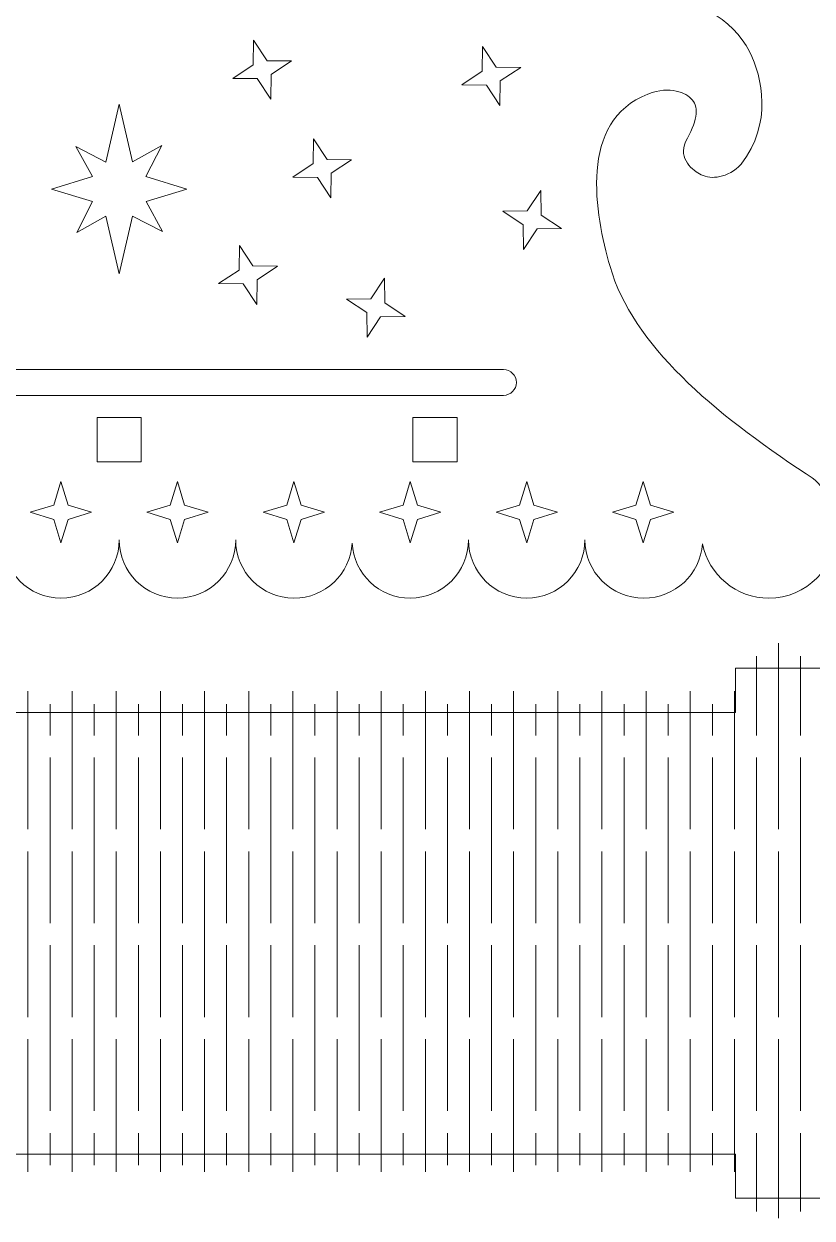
# Model space of a CAD drawing. Header units: centimetres. Extents: x -21 to 17.8, y -9.4 to 14.5.
# Drawn here: x 0.39 to 7.53, y -9.36 to 1.45 of the extents above; entities that cross this region are included whole.
import ezdxf

# ---------------------------------------------------------------- set-up
doc = ezdxf.new("R2010")
doc.units = ezdxf.units.CM
doc.header["$MEASUREMENT"] = 0
doc.layers.add('layer 1', color=7, linetype='Continuous')

msp = doc.modelspace()

# ---------------------------------------------------------------- linework, layer by layer
at = {"layer": 'layer 1', "color": 250, "lineweight": 9}
for points, knots in [([(6.42796, 2.70419), (6.42796, 2.70419), (6.72873, 2.4405), (6.72873, 2.4405), (6.72873, 2.4405), (7.74339, 3.59784), (8.39711, 5.07958), (8.51407, 6.70987), (8.51407, 6.70987), (8.51407, 6.70987), (8.11509, 6.7385), (8.11509, 6.7385), (8.11509, 6.7385), (8.12694, 6.90362), (8.13298, 7.07036), (8.13298, 7.2385), (8.13298, 7.2385), (8.13298, 7.40664), (8.12694, 7.57338), (8.11509, 7.7385), (8.11509, 7.7385), (8.11509, 7.7385), (8.51407, 7.76712), (8.51407, 7.76712), (8.51407, 7.76712), (8.25579, 11.36714), (5.38028, 14.24265), (1.78026, 14.50094), (1.78026, 14.50094), (1.78026, 14.50094), (1.75163, 14.10196), (1.75163, 14.10196), (1.75163, 14.10196), (1.58651, 14.11381), (1.41977, 14.11985), (1.25163, 14.11985), (1.25163, 14.11985), (1.08349, 14.11985), (0.91675, 14.11381), (0.75163, 14.10196), (0.75163, 14.10196), (0.75163, 14.10196), (0.723, 14.50094), (0.723, 14.50094), (0.723, 14.50094), (-2.87701, 14.24266), (-5.75253, 11.36714), (-6.01081, 7.76712), (-6.01081, 7.76712), (-6.01081, 7.76712), (-5.61184, 7.7385), (-5.61184, 7.7385), (-5.61184, 7.7385), (-5.62368, 7.57338), (-5.62972, 7.40664), (-5.62972, 7.2385), (-5.62972, 7.2385), (-5.62972, 7.07036), (-5.62368, 6.90362), (-5.61184, 6.7385), (-5.61184, 6.7385), (-5.61184, 6.7385), (-6.01081, 6.70987), (-6.01081, 6.70987), (-6.01081, 6.70987), (-5.89384, 5.07958), (-5.24013, 3.59785), (-4.22547, 2.4405), (-4.22547, 2.4405), (-4.22547, 2.4405), (-3.9247, 2.7042), (-3.9247, 2.7042), (-3.9247, 2.7042), (-3.70467, 2.45323), (-3.46669, 2.21839), (-3.21275, 2.0017), (-3.21275, 2.0017), (-3.21275, 2.0017), (-3.4724, 1.69742), (-3.4724, 1.69742), (-3.4724, 1.69742), (-3.97118, 1.70855), (-4.30893, 1.49655), (-4.45704, 1.20314), (-4.45704, 1.20314), (-4.57679, 0.96593), (-4.66712, 0.55458), (-4.38236, 0.1815), (-4.38236, 0.1815), (-4.26247, 0.05302), (-4.10956, 0.04229), (-4.02115, 0.08612), (-4.02115, 0.08612), (-3.94731, 0.12273), (-3.8082, 0.23098), (-3.87968, 0.38524), (-3.87968, 0.38524), (-3.9779, 0.56103), (-4.00447, 0.69196), (-3.93918, 0.76532), (-3.93918, 0.76532), (-3.88162, 0.83001), (-3.74204, 0.89494), (-3.53837, 0.81651), (-3.53837, 0.81651), (-2.9066, 0.57594), (-3.05665, -0.27176), (-3.19469, -0.74442), (-3.19469, -0.74442), (-3.40285, -1.45712), (-4.12532, -2.06401), (-4.97222, -2.62312), (-4.97222, -2.62312), (-5.12087, -2.70235), (-5.24759, -2.90297), (-5.24759, -3.13317), (-5.24759, -3.13317), (-5.24759, -3.47218), (-4.97277, -3.747), (-4.63376, -3.747), (-4.63376, -3.747), (-4.33685, -3.747), (-4.08917, -3.5362), (-4.03224, -3.2561), (-4.03224, -3.2561), (-4.01322, -3.53036), (-3.78239, -3.747), (-3.50045, -3.747), (-3.50045, -3.747), (-3.20606, -3.747), (-2.9674, -3.51079), (-2.9674, -3.21941), (-2.9674, -3.21941), (-2.9674, -3.51079), (-2.73119, -3.747), (-2.43981, -3.747), (-2.43981, -3.747), (-2.14843, -3.747), (-1.91222, -3.51079), (-1.91222, -3.21941), (-1.91222, -3.21941), (-1.91222, -3.51079), (-1.67602, -3.747), (-1.38464, -3.747), (-1.38464, -3.747), (-1.10331, -3.747), (-0.87339, -3.5268), (-0.85788, -3.24935), (-0.85788, -3.24935), (-0.84237, -3.52679), (-0.61246, -3.747), (-0.33113, -3.747), (-0.33113, -3.747), (-0.03975, -3.747), (0.19646, -3.51079), (0.19646, -3.21941), (0.19646, -3.21941), (0.19646, -3.51079), (0.43267, -3.747), (0.72404, -3.747), (0.72404, -3.747), (1.01542, -3.747), (1.25163, -3.51079), (1.25163, -3.21941), (1.25163, -3.21941), (1.25163, -3.51079), (1.48784, -3.747), (1.77922, -3.747), (1.77922, -3.747), (2.07059, -3.747), (2.3068, -3.51079), (2.3068, -3.21941), (2.3068, -3.21941), (2.3068, -3.51079), (2.54301, -3.747), (2.83439, -3.747), (2.83439, -3.747), (3.11572, -3.747), (3.34563, -3.52679), (3.36114, -3.24935), (3.36114, -3.24935), (3.37665, -3.5268), (3.60657, -3.747), (3.8879, -3.747), (3.8879, -3.747), (4.17928, -3.747), (4.41548, -3.51079), (4.41548, -3.21941), (4.41548, -3.21941), (4.41548, -3.51079), (4.65169, -3.747), (4.94307, -3.747), (4.94307, -3.747), (5.23445, -3.747), (5.47066, -3.51079), (5.47066, -3.21941), (5.47066, -3.21941), (5.47066, -3.51079), (5.70932, -3.747), (6.00371, -3.747), (6.00371, -3.747), (6.28565, -3.747), (6.51648, -3.53036), (6.5355, -3.2561), (6.5355, -3.2561), (6.59243, -3.5362), (6.84011, -3.747), (7.13702, -3.747), (7.13702, -3.747), (7.47603, -3.747), (7.75085, -3.47218), (7.75085, -3.13317), (7.75085, -3.13317), (7.75085, -2.90297), (7.62413, -2.70235), (7.47548, -2.62312), (7.47548, -2.62312), (6.62858, -2.06401), (5.90611, -1.45712), (5.69795, -0.74442), (5.69795, -0.74442), (5.55991, -0.27176), (5.40986, 0.57594), (6.04163, 0.81651), (6.04163, 0.81651), (6.2453, 0.89494), (6.38488, 0.83001), (6.44244, 0.76532), (6.44244, 0.76532), (6.50773, 0.69196), (6.48116, 0.56103), (6.38294, 0.38524), (6.38294, 0.38524), (6.31146, 0.23098), (6.45057, 0.12273), (6.52441, 0.08612), (6.52441, 0.08612), (6.61282, 0.04229), (6.76573, 0.05302), (6.88562, 0.1815), (6.88562, 0.1815), (7.17038, 0.55458), (7.08005, 0.96593), (6.9603, 1.20314), (6.9603, 1.20314), (6.81219, 1.49655), (6.47444, 1.70855), (5.97566, 1.69742), (5.97566, 1.69742), (5.97566, 1.69742), (5.71601, 2.0017), (5.71601, 2.0017), (5.71601, 2.0017), (5.96994, 2.21838), (6.20793, 2.45323), (6.42796, 2.70419)], [0, 0, 0, 0, 0.01538462, 0.01538462, 0.01538462, 0.01538462, 0.03076923, 0.03076923, 0.03076923, 0.03076923, 0.04615385, 0.04615385, 0.04615385, 0.04615385, 0.06153846, 0.06153846, 0.06153846, 0.06153846, 0.07692308, 0.07692308, 0.07692308, 0.07692308, 0.09230769, 0.09230769, 0.09230769, 0.09230769, 0.10769231, 0.10769231, 0.10769231, 0.10769231, 0.12307692, 0.12307692, 0.12307692, 0.12307692, 0.13846154, 0.13846154, 0.13846154, 0.13846154, 0.15384615, 0.15384615, 0.15384615, 0.15384615, 0.16923077, 0.16923077, 0.16923077, 0.16923077, 0.18461538, 0.18461538, 0.18461538, 0.18461538, 0.2, 0.2, 0.2, 0.2, 0.21538462, 0.21538462, 0.21538462, 0.21538462, 0.23076923, 0.23076923, 0.23076923, 0.23076923, 0.24615385, 0.24615385, 0.24615385, 0.24615385, 0.26153846, 0.26153846, 0.26153846, 0.26153846, 0.27692308, 0.27692308, 0.27692308, 0.27692308, 0.29230769, 0.29230769, 0.29230769, 0.29230769, 0.30769231, 0.30769231, 0.30769231, 0.30769231, 0.32307692, 0.32307692, 0.32307692, 0.32307692, 0.33846154, 0.33846154, 0.33846154, 0.33846154, 0.35384615, 0.35384615, 0.35384615, 0.35384615, 0.36923077, 0.36923077, 0.36923077, 0.36923077, 0.38461538, 0.38461538, 0.38461538, 0.38461538, 0.4, 0.4, 0.4, 0.4, 0.41538462, 0.41538462, 0.41538462, 0.41538462, 0.43076923, 0.43076923, 0.43076923, 0.43076923, 0.44615385, 0.44615385, 0.44615385, 0.44615385, 0.46153846, 0.46153846, 0.46153846, 0.46153846, 0.47692308, 0.47692308, 0.47692308, 0.47692308, 0.49230769, 0.49230769, 0.49230769, 0.49230769, 0.50769231, 0.50769231, 0.50769231, 0.50769231, 0.52307692, 0.52307692, 0.52307692, 0.52307692, 0.53846154, 0.53846154, 0.53846154, 0.53846154, 0.55384615, 0.55384615, 0.55384615, 0.55384615, 0.56923077, 0.56923077, 0.56923077, 0.56923077, 0.58461538, 0.58461538, 0.58461538, 0.58461538, 0.6, 0.6, 0.6, 0.6, 0.61538462, 0.61538462, 0.61538462, 0.61538462, 0.63076923, 0.63076923, 0.63076923, 0.63076923, 0.64615385, 0.64615385, 0.64615385, 0.64615385, 0.66153846, 0.66153846, 0.66153846, 0.66153846, 0.67692308, 0.67692308, 0.67692308, 0.67692308, 0.69230769, 0.69230769, 0.69230769, 0.69230769, 0.70769231, 0.70769231, 0.70769231, 0.70769231, 0.72307692, 0.72307692, 0.72307692, 0.72307692, 0.73846154, 0.73846154, 0.73846154, 0.73846154, 0.75384615, 0.75384615, 0.75384615, 0.75384615, 0.76923077, 0.76923077, 0.76923077, 0.76923077, 0.78461538, 0.78461538, 0.78461538, 0.78461538, 0.8, 0.8, 0.8, 0.8, 0.81538462, 0.81538462, 0.81538462, 0.81538462, 0.83076923, 0.83076923, 0.83076923, 0.83076923, 0.84615385, 0.84615385, 0.84615385, 0.84615385, 0.86153846, 0.86153846, 0.86153846, 0.86153846, 0.87692308, 0.87692308, 0.87692308, 0.87692308, 0.89230769, 0.89230769, 0.89230769, 0.89230769, 0.90769231, 0.90769231, 0.90769231, 0.90769231, 0.92307692, 0.92307692, 0.92307692, 0.92307692, 0.93846154, 0.93846154, 0.93846154, 0.93846154, 0.95384615, 0.95384615, 0.95384615, 0.95384615, 0.96923077, 0.96923077, 0.96923077, 0.96923077, 1, 1, 1, 1]), ([(2.46835, 1.30422), (2.46835, 1.30422), (2.5911, 1.11885), (2.5911, 1.11885), (2.5911, 1.11885), (2.5911, 1.11885), (2.81341, 1.11636), (2.81341, 1.11636), (2.81341, 1.11636), (2.81341, 1.11636), (2.62804, 0.99361), (2.62804, 0.99361), (2.62804, 0.99361), (2.62804, 0.99361), (2.62555, 0.7713), (2.62555, 0.7713), (2.62555, 0.7713), (2.62555, 0.7713), (2.5028, 0.95667), (2.5028, 0.95667), (2.5028, 0.95667), (2.5028, 0.95667), (2.28049, 0.95916), (2.28049, 0.95916), (2.28049, 0.95916), (2.28049, 0.95916), (2.46586, 1.08191), (2.46586, 1.08191), (2.46586, 1.08191), (2.46586, 1.08191), (2.46835, 1.30422), (2.46835, 1.30422)], [0, 0, 0, 0, 0.11111111, 0.11111111, 0.11111111, 0.11111111, 0.22222222, 0.22222222, 0.22222222, 0.22222222, 0.33333333, 0.33333333, 0.33333333, 0.33333333, 0.44444444, 0.44444444, 0.44444444, 0.44444444, 0.55555556, 0.55555556, 0.55555556, 0.55555556, 0.66666667, 0.66666667, 0.66666667, 0.66666667, 0.77777778, 0.77777778, 0.77777778, 0.77777778, 1, 1, 1, 1]), ([(4.54368, 1.24606), (4.54368, 1.24606), (4.66643, 1.06069), (4.66643, 1.06069), (4.66643, 1.06069), (4.66643, 1.06069), (4.88874, 1.0582), (4.88874, 1.0582), (4.88874, 1.0582), (4.88874, 1.0582), (4.70337, 0.93545), (4.70337, 0.93545), (4.70337, 0.93545), (4.70337, 0.93545), (4.70088, 0.71314), (4.70088, 0.71314), (4.70088, 0.71314), (4.70088, 0.71314), (4.57813, 0.89851), (4.57813, 0.89851), (4.57813, 0.89851), (4.57813, 0.89851), (4.35582, 0.901), (4.35582, 0.901), (4.35582, 0.901), (4.35582, 0.901), (4.54119, 1.02375), (4.54119, 1.02375), (4.54119, 1.02375), (4.54119, 1.02375), (4.54368, 1.24606), (4.54368, 1.24606)], [0, 0, 0, 0, 0.11111111, 0.11111111, 0.11111111, 0.11111111, 0.22222222, 0.22222222, 0.22222222, 0.22222222, 0.33333333, 0.33333333, 0.33333333, 0.33333333, 0.44444444, 0.44444444, 0.44444444, 0.44444444, 0.55555556, 0.55555556, 0.55555556, 0.55555556, 0.66666667, 0.66666667, 0.66666667, 0.66666667, 0.77777778, 0.77777778, 0.77777778, 0.77777778, 1, 1, 1, 1]), ([(1.01062, -0.15704), (1.01062, -0.15704), (0.86643, -0.43566), (0.86643, -0.43566), (0.86643, -0.43566), (0.86643, -0.43566), (1.13128, -0.28948), (1.13128, -0.28948), (1.13128, -0.28948), (1.13128, -0.28948), (1.25163, -0.81165), (1.25163, -0.81165), (1.25163, -0.81165), (1.25163, -0.81165), (1.37248, -0.28729), (1.37248, -0.28729), (1.37248, -0.28729), (1.37248, -0.28729), (1.64446, -0.42804), (1.64446, -0.42804), (1.64446, -0.42804), (1.64446, -0.42804), (1.49469, -0.15641), (1.49469, -0.15641), (1.49469, -0.15641), (1.49469, -0.15641), (1.86434, -0.04284), (1.86434, -0.04284), (1.86434, -0.04284), (1.86434, -0.04284), (1.49264, 0.07136), (1.49264, 0.07136), (1.49264, 0.07136), (1.49264, 0.07136), (1.63684, 0.34999), (1.63684, 0.34999), (1.63684, 0.34999), (1.63684, 0.34999), (1.37197, 0.20381), (1.37197, 0.20381), (1.37197, 0.20381), (1.37197, 0.20381), (1.25163, 0.72597), (1.25163, 0.72597), (1.25163, 0.72597), (1.25163, 0.72597), (1.13078, 0.20162), (1.13078, 0.20162), (1.13078, 0.20162), (1.13078, 0.20162), (0.85881, 0.34237), (0.85881, 0.34237), (0.85881, 0.34237), (0.85881, 0.34237), (1.00857, 0.07073), (1.00857, 0.07073), (1.00857, 0.07073), (1.00857, 0.07073), (0.63892, -0.04284), (0.63892, -0.04284), (0.63892, -0.04284), (0.63892, -0.04284), (1.01062, -0.15704), (1.01062, -0.15704)], [0, 0, 0, 0, 0.05882353, 0.05882353, 0.05882353, 0.05882353, 0.11764706, 0.11764706, 0.11764706, 0.11764706, 0.17647059, 0.17647059, 0.17647059, 0.17647059, 0.23529412, 0.23529412, 0.23529412, 0.23529412, 0.29411765, 0.29411765, 0.29411765, 0.29411765, 0.35294118, 0.35294118, 0.35294118, 0.35294118, 0.41176471, 0.41176471, 0.41176471, 0.41176471, 0.47058824, 0.47058824, 0.47058824, 0.47058824, 0.52941176, 0.52941176, 0.52941176, 0.52941176, 0.58823529, 0.58823529, 0.58823529, 0.58823529, 0.64705882, 0.64705882, 0.64705882, 0.64705882, 0.70588235, 0.70588235, 0.70588235, 0.70588235, 0.76470588, 0.76470588, 0.76470588, 0.76470588, 0.82352941, 0.82352941, 0.82352941, 0.82352941, 0.88235294, 0.88235294, 0.88235294, 0.88235294, 1, 1, 1, 1]), ([(3.01215, 0.4101), (3.01215, 0.4101), (3.1349, 0.22473), (3.1349, 0.22473), (3.1349, 0.22473), (3.1349, 0.22473), (3.35721, 0.22224), (3.35721, 0.22224), (3.35721, 0.22224), (3.35721, 0.22224), (3.17184, 0.09949), (3.17184, 0.09949), (3.17184, 0.09949), (3.17184, 0.09949), (3.16935, -0.12282), (3.16935, -0.12282), (3.16935, -0.12282), (3.16935, -0.12282), (3.0466, 0.06255), (3.0466, 0.06255), (3.0466, 0.06255), (3.0466, 0.06255), (2.82429, 0.06504), (2.82429, 0.06504), (2.82429, 0.06504), (2.82429, 0.06504), (3.00966, 0.18779), (3.00966, 0.18779), (3.00966, 0.18779), (3.00966, 0.18779), (3.01215, 0.4101), (3.01215, 0.4101)], [0, 0, 0, 0, 0.11111111, 0.11111111, 0.11111111, 0.11111111, 0.22222222, 0.22222222, 0.22222222, 0.22222222, 0.33333333, 0.33333333, 0.33333333, 0.33333333, 0.44444444, 0.44444444, 0.44444444, 0.44444444, 0.55555556, 0.55555556, 0.55555556, 0.55555556, 0.66666667, 0.66666667, 0.66666667, 0.66666667, 0.77777778, 0.77777778, 0.77777778, 0.77777778, 1, 1, 1, 1]), ([(5.07116, -0.05615), (5.07116, -0.05615), (4.94841, -0.24152), (4.94841, -0.24152), (4.94841, -0.24152), (4.94841, -0.24152), (4.7261, -0.24401), (4.7261, -0.24401), (4.7261, -0.24401), (4.7261, -0.24401), (4.91147, -0.36676), (4.91147, -0.36676), (4.91147, -0.36676), (4.91147, -0.36676), (4.91396, -0.58907), (4.91396, -0.58907), (4.91396, -0.58907), (4.91396, -0.58907), (5.03671, -0.4037), (5.03671, -0.4037), (5.03671, -0.4037), (5.03671, -0.4037), (5.25902, -0.40121), (5.25902, -0.40121), (5.25902, -0.40121), (5.25902, -0.40121), (5.07365, -0.27846), (5.07365, -0.27846), (5.07365, -0.27846), (5.07365, -0.27846), (5.07116, -0.05615), (5.07116, -0.05615)], [0, 0, 0, 0, 0.11111111, 0.11111111, 0.11111111, 0.11111111, 0.22222222, 0.22222222, 0.22222222, 0.22222222, 0.33333333, 0.33333333, 0.33333333, 0.33333333, 0.44444444, 0.44444444, 0.44444444, 0.44444444, 0.55555556, 0.55555556, 0.55555556, 0.55555556, 0.66666667, 0.66666667, 0.66666667, 0.66666667, 0.77777778, 0.77777778, 0.77777778, 0.77777778, 1, 1, 1, 1]), ([(2.34032, -0.55434), (2.34032, -0.55434), (2.46307, -0.73971), (2.46307, -0.73971), (2.46307, -0.73971), (2.46307, -0.73971), (2.68538, -0.7422), (2.68538, -0.7422), (2.68538, -0.7422), (2.68538, -0.7422), (2.50001, -0.86495), (2.50001, -0.86495), (2.50001, -0.86495), (2.50001, -0.86495), (2.49752, -1.08726), (2.49752, -1.08726), (2.49752, -1.08726), (2.49752, -1.08726), (2.37477, -0.90189), (2.37477, -0.90189), (2.37477, -0.90189), (2.37477, -0.90189), (2.15246, -0.8994), (2.15246, -0.8994), (2.15246, -0.8994), (2.15246, -0.8994), (2.33783, -0.77665), (2.33783, -0.77665), (2.33783, -0.77665), (2.33783, -0.77665), (2.34032, -0.55434), (2.34032, -0.55434)], [0, 0, 0, 0, 0.11111111, 0.11111111, 0.11111111, 0.11111111, 0.22222222, 0.22222222, 0.22222222, 0.22222222, 0.33333333, 0.33333333, 0.33333333, 0.33333333, 0.44444444, 0.44444444, 0.44444444, 0.44444444, 0.55555556, 0.55555556, 0.55555556, 0.55555556, 0.66666667, 0.66666667, 0.66666667, 0.66666667, 0.77777778, 0.77777778, 0.77777778, 0.77777778, 1, 1, 1, 1]), ([(3.65449, -0.8512), (3.65449, -0.8512), (3.53174, -1.03657), (3.53174, -1.03657), (3.53174, -1.03657), (3.53174, -1.03657), (3.30943, -1.03906), (3.30943, -1.03906), (3.30943, -1.03906), (3.30943, -1.03906), (3.4948, -1.16181), (3.4948, -1.16181), (3.4948, -1.16181), (3.4948, -1.16181), (3.49729, -1.38412), (3.49729, -1.38412), (3.49729, -1.38412), (3.49729, -1.38412), (3.62004, -1.19875), (3.62004, -1.19875), (3.62004, -1.19875), (3.62004, -1.19875), (3.84235, -1.19626), (3.84235, -1.19626), (3.84235, -1.19626), (3.84235, -1.19626), (3.65698, -1.07351), (3.65698, -1.07351), (3.65698, -1.07351), (3.65698, -1.07351), (3.65449, -0.8512), (3.65449, -0.8512)], [0, 0, 0, 0, 0.11111111, 0.11111111, 0.11111111, 0.11111111, 0.22222222, 0.22222222, 0.22222222, 0.22222222, 0.33333333, 0.33333333, 0.33333333, 0.33333333, 0.44444444, 0.44444444, 0.44444444, 0.44444444, 0.55555556, 0.55555556, 0.55555556, 0.55555556, 0.66666667, 0.66666667, 0.66666667, 0.66666667, 0.77777778, 0.77777778, 0.77777778, 0.77777778, 1, 1, 1, 1]), ([(-2.23032, -1.67807), (-2.23032, -1.67807), (4.73358, -1.67807), (4.73358, -1.67807), (4.73358, -1.67807), (4.79761, -1.67807), (4.84999, -1.73045), (4.84999, -1.79448), (4.84999, -1.79448), (4.84999, -1.85852), (4.79761, -1.9109), (4.73358, -1.9109), (4.73358, -1.9109), (4.73358, -1.9109), (-2.23032, -1.9109), (-2.23032, -1.9109), (-2.23032, -1.9109), (-2.29435, -1.9109), (-2.34673, -1.85852), (-2.34673, -1.79448), (-2.34673, -1.79448), (-2.34673, -1.73045), (-2.29435, -1.67807), (-2.23032, -1.67807)], [0, 0, 0, 0, 0.14285714, 0.14285714, 0.14285714, 0.14285714, 0.28571429, 0.28571429, 0.28571429, 0.28571429, 0.42857143, 0.42857143, 0.42857143, 0.42857143, 0.57142857, 0.57142857, 0.57142857, 0.57142857, 0.71428571, 0.71428571, 0.71428571, 0.71428571, 1, 1, 1, 1]), ([(1.05163, -2.11294), (1.05163, -2.11294), (1.45163, -2.11294), (1.45163, -2.11294), (1.45163, -2.11294), (1.45163, -2.11294), (1.45163, -2.51294), (1.45163, -2.51294), (1.45163, -2.51294), (1.45163, -2.51294), (1.05163, -2.51294), (1.05163, -2.51294), (1.05163, -2.51294), (1.05163, -2.51294), (1.05163, -2.11294), (1.05163, -2.11294)], [0, 0, 0, 0, 0.2, 0.2, 0.2, 0.2, 0.4, 0.4, 0.4, 0.4, 0.6, 0.6, 0.6, 0.6, 1, 1, 1, 1]), ([(3.91237, -2.11294), (3.91237, -2.11294), (4.31237, -2.11294), (4.31237, -2.11294), (4.31237, -2.11294), (4.31237, -2.11294), (4.31237, -2.51294), (4.31237, -2.51294), (4.31237, -2.51294), (4.31237, -2.51294), (3.91237, -2.51294), (3.91237, -2.51294), (3.91237, -2.51294), (3.91237, -2.51294), (3.91237, -2.11294), (3.91237, -2.11294)], [0, 0, 0, 0, 0.2, 0.2, 0.2, 0.2, 0.4, 0.4, 0.4, 0.4, 0.6, 0.6, 0.6, 0.6, 1, 1, 1, 1]), ([(0.72405, -2.69183), (0.72405, -2.69183), (0.78934, -2.90435), (0.78934, -2.90435), (0.78934, -2.90435), (0.78934, -2.90435), (1.00186, -2.96964), (1.00186, -2.96964), (1.00186, -2.96964), (1.00186, -2.96964), (0.78934, -3.03493), (0.78934, -3.03493), (0.78934, -3.03493), (0.78934, -3.03493), (0.72405, -3.24745), (0.72405, -3.24745), (0.72405, -3.24745), (0.72405, -3.24745), (0.65876, -3.03493), (0.65876, -3.03493), (0.65876, -3.03493), (0.65876, -3.03493), (0.44624, -2.96964), (0.44624, -2.96964), (0.44624, -2.96964), (0.44624, -2.96964), (0.65876, -2.90435), (0.65876, -2.90435), (0.65876, -2.90435), (0.65876, -2.90435), (0.72405, -2.69183), (0.72405, -2.69183)], [0, 0, 0, 0, 0.11111111, 0.11111111, 0.11111111, 0.11111111, 0.22222222, 0.22222222, 0.22222222, 0.22222222, 0.33333333, 0.33333333, 0.33333333, 0.33333333, 0.44444444, 0.44444444, 0.44444444, 0.44444444, 0.55555556, 0.55555556, 0.55555556, 0.55555556, 0.66666667, 0.66666667, 0.66666667, 0.66666667, 0.77777778, 0.77777778, 0.77777778, 0.77777778, 1, 1, 1, 1]), ([(1.77921, -2.69183), (1.77921, -2.69183), (1.71392, -2.90435), (1.71392, -2.90435), (1.71392, -2.90435), (1.71392, -2.90435), (1.5014, -2.96964), (1.5014, -2.96964), (1.5014, -2.96964), (1.5014, -2.96964), (1.71392, -3.03493), (1.71392, -3.03493), (1.71392, -3.03493), (1.71392, -3.03493), (1.77921, -3.24745), (1.77921, -3.24745), (1.77921, -3.24745), (1.77921, -3.24745), (1.8445, -3.03493), (1.8445, -3.03493), (1.8445, -3.03493), (1.8445, -3.03493), (2.05702, -2.96964), (2.05702, -2.96964), (2.05702, -2.96964), (2.05702, -2.96964), (1.8445, -2.90435), (1.8445, -2.90435), (1.8445, -2.90435), (1.8445, -2.90435), (1.77921, -2.69183), (1.77921, -2.69183)], [0, 0, 0, 0, 0.11111111, 0.11111111, 0.11111111, 0.11111111, 0.22222222, 0.22222222, 0.22222222, 0.22222222, 0.33333333, 0.33333333, 0.33333333, 0.33333333, 0.44444444, 0.44444444, 0.44444444, 0.44444444, 0.55555556, 0.55555556, 0.55555556, 0.55555556, 0.66666667, 0.66666667, 0.66666667, 0.66666667, 0.77777778, 0.77777778, 0.77777778, 0.77777778, 1, 1, 1, 1]), ([(2.83439, -2.69183), (2.83439, -2.69183), (2.7691, -2.90435), (2.7691, -2.90435), (2.7691, -2.90435), (2.7691, -2.90435), (2.55658, -2.96964), (2.55658, -2.96964), (2.55658, -2.96964), (2.55658, -2.96964), (2.7691, -3.03493), (2.7691, -3.03493), (2.7691, -3.03493), (2.7691, -3.03493), (2.83439, -3.24745), (2.83439, -3.24745), (2.83439, -3.24745), (2.83439, -3.24745), (2.89968, -3.03493), (2.89968, -3.03493), (2.89968, -3.03493), (2.89968, -3.03493), (3.1122, -2.96964), (3.1122, -2.96964), (3.1122, -2.96964), (3.1122, -2.96964), (2.89968, -2.90435), (2.89968, -2.90435), (2.89968, -2.90435), (2.89968, -2.90435), (2.83439, -2.69183), (2.83439, -2.69183)], [0, 0, 0, 0, 0.11111111, 0.11111111, 0.11111111, 0.11111111, 0.22222222, 0.22222222, 0.22222222, 0.22222222, 0.33333333, 0.33333333, 0.33333333, 0.33333333, 0.44444444, 0.44444444, 0.44444444, 0.44444444, 0.55555556, 0.55555556, 0.55555556, 0.55555556, 0.66666667, 0.66666667, 0.66666667, 0.66666667, 0.77777778, 0.77777778, 0.77777778, 0.77777778, 1, 1, 1, 1]), ([(3.8879, -2.69183), (3.8879, -2.69183), (3.82261, -2.90435), (3.82261, -2.90435), (3.82261, -2.90435), (3.82261, -2.90435), (3.61009, -2.96964), (3.61009, -2.96964), (3.61009, -2.96964), (3.61009, -2.96964), (3.82261, -3.03493), (3.82261, -3.03493), (3.82261, -3.03493), (3.82261, -3.03493), (3.8879, -3.24745), (3.8879, -3.24745), (3.8879, -3.24745), (3.8879, -3.24745), (3.95319, -3.03493), (3.95319, -3.03493), (3.95319, -3.03493), (3.95319, -3.03493), (4.16571, -2.96964), (4.16571, -2.96964), (4.16571, -2.96964), (4.16571, -2.96964), (3.95319, -2.90435), (3.95319, -2.90435), (3.95319, -2.90435), (3.95319, -2.90435), (3.8879, -2.69183), (3.8879, -2.69183)], [0, 0, 0, 0, 0.11111111, 0.11111111, 0.11111111, 0.11111111, 0.22222222, 0.22222222, 0.22222222, 0.22222222, 0.33333333, 0.33333333, 0.33333333, 0.33333333, 0.44444444, 0.44444444, 0.44444444, 0.44444444, 0.55555556, 0.55555556, 0.55555556, 0.55555556, 0.66666667, 0.66666667, 0.66666667, 0.66666667, 0.77777778, 0.77777778, 0.77777778, 0.77777778, 1, 1, 1, 1]), ([(4.94307, -2.69183), (4.94307, -2.69183), (4.87778, -2.90435), (4.87778, -2.90435), (4.87778, -2.90435), (4.87778, -2.90435), (4.66526, -2.96964), (4.66526, -2.96964), (4.66526, -2.96964), (4.66526, -2.96964), (4.87778, -3.03493), (4.87778, -3.03493), (4.87778, -3.03493), (4.87778, -3.03493), (4.94307, -3.24745), (4.94307, -3.24745), (4.94307, -3.24745), (4.94307, -3.24745), (5.00836, -3.03493), (5.00836, -3.03493), (5.00836, -3.03493), (5.00836, -3.03493), (5.22088, -2.96964), (5.22088, -2.96964), (5.22088, -2.96964), (5.22088, -2.96964), (5.00836, -2.90435), (5.00836, -2.90435), (5.00836, -2.90435), (5.00836, -2.90435), (4.94307, -2.69183), (4.94307, -2.69183)], [0, 0, 0, 0, 0.11111111, 0.11111111, 0.11111111, 0.11111111, 0.22222222, 0.22222222, 0.22222222, 0.22222222, 0.33333333, 0.33333333, 0.33333333, 0.33333333, 0.44444444, 0.44444444, 0.44444444, 0.44444444, 0.55555556, 0.55555556, 0.55555556, 0.55555556, 0.66666667, 0.66666667, 0.66666667, 0.66666667, 0.77777778, 0.77777778, 0.77777778, 0.77777778, 1, 1, 1, 1]), ([(5.99824, -2.69183), (5.99824, -2.69183), (5.93295, -2.90435), (5.93295, -2.90435), (5.93295, -2.90435), (5.93295, -2.90435), (5.72043, -2.96964), (5.72043, -2.96964), (5.72043, -2.96964), (5.72043, -2.96964), (5.93295, -3.03493), (5.93295, -3.03493), (5.93295, -3.03493), (5.93295, -3.03493), (5.99824, -3.24745), (5.99824, -3.24745), (5.99824, -3.24745), (5.99824, -3.24745), (6.06353, -3.03493), (6.06353, -3.03493), (6.06353, -3.03493), (6.06353, -3.03493), (6.27605, -2.96964), (6.27605, -2.96964), (6.27605, -2.96964), (6.27605, -2.96964), (6.06353, -2.90435), (6.06353, -2.90435), (6.06353, -2.90435), (6.06353, -2.90435), (5.99824, -2.69183), (5.99824, -2.69183)], [0, 0, 0, 0, 0.11111111, 0.11111111, 0.11111111, 0.11111111, 0.22222222, 0.22222222, 0.22222222, 0.22222222, 0.33333333, 0.33333333, 0.33333333, 0.33333333, 0.44444444, 0.44444444, 0.44444444, 0.44444444, 0.55555556, 0.55555556, 0.55555556, 0.55555556, 0.66666667, 0.66666667, 0.66666667, 0.66666667, 0.77777778, 0.77777778, 0.77777778, 0.77777778, 1, 1, 1, 1]), ([(-19.99554, -8.78137), (-19.99554, -8.78137), (-19.99554, -9.18137), (-19.99554, -9.18137), (-19.99554, -9.18137), (-19.99554, -9.18137), (-21.02554, -9.18137), (-21.02554, -9.18137), (-21.02554, -9.18137), (-21.02554, -9.18137), (-21.02554, -8.78137), (-21.02554, -8.78137), (-21.02554, -8.78137), (-21.02554, -8.78137), (-21.02554, -4.78137), (-21.02554, -4.78137), (-21.02554, -4.78137), (-21.02554, -4.78137), (-21.02554, -4.38137), (-21.02554, -4.38137), (-21.02554, -4.38137), (-21.02554, -4.38137), (-19.99554, -4.38137), (-19.99554, -4.38137), (-19.99554, -4.38137), (-19.99554, -4.38137), (-19.99554, -4.78137), (-19.99554, -4.78137), (-19.99554, -4.78137), (-19.99554, -4.78137), (-15.41524, -4.78137), (-15.41524, -4.78137), (-15.41524, -4.78137), (-15.41524, -4.78137), (-15.41524, -4.38137), (-15.41524, -4.38137), (-15.41524, -4.38137), (-15.41524, -4.38137), (-14.38574, -4.38137), (-14.38574, -4.38137), (-14.38574, -4.38137), (-14.38574, -4.38137), (-14.38574, -4.78137), (-14.38574, -4.78137), (-14.38574, -4.78137), (-14.38574, -4.78137), (-4.28989, -4.78137), (-4.28989, -4.78137), (-4.28989, -4.78137), (-4.28989, -4.78137), (-4.28989, -4.38137), (-4.28989, -4.38137), (-4.28989, -4.38137), (-4.28989, -4.38137), (-3.26039, -4.38137), (-3.26039, -4.38137), (-3.26039, -4.38137), (-3.26039, -4.38137), (-3.26039, -4.78137), (-3.26039, -4.78137), (-3.26039, -4.78137), (-3.26039, -4.78137), (6.83546, -4.78137), (6.83546, -4.78137), (6.83546, -4.78137), (6.83546, -4.78137), (6.83546, -4.38137), (6.83546, -4.38137), (6.83546, -4.38137), (6.83546, -4.38137), (7.86496, -4.38137), (7.86496, -4.38137), (7.86496, -4.38137), (7.86496, -4.38137), (7.86496, -4.78137), (7.86496, -4.78137), (7.86496, -4.78137), (7.86496, -4.78137), (12.44526, -4.78137), (12.44526, -4.78137), (12.44526, -4.78137), (12.44526, -4.78137), (12.44526, -4.38137), (12.44526, -4.38137), (12.44526, -4.38137), (12.44526, -4.38137), (13.47526, -4.38137), (13.47526, -4.38137), (13.47526, -4.38137), (13.47526, -4.38137), (13.47526, -4.78137), (13.47526, -4.78137), (13.47526, -4.78137), (13.47526, -4.78137), (13.47526, -8.78137), (13.47526, -8.78137), (13.47526, -8.78137), (13.47526, -8.78137), (13.47526, -9.18137), (13.47526, -9.18137), (13.47526, -9.18137), (13.47526, -9.18137), (12.44526, -9.18137), (12.44526, -9.18137), (12.44526, -9.18137), (12.44526, -9.18137), (12.44526, -8.78137), (12.44526, -8.78137), (12.44526, -8.78137), (12.44526, -8.78137), (7.86496, -8.78137), (7.86496, -8.78137), (7.86496, -8.78137), (7.86496, -8.78137), (7.86496, -9.18137), (7.86496, -9.18137), (7.86496, -9.18137), (7.86496, -9.18137), (6.83546, -9.18137), (6.83546, -9.18137), (6.83546, -9.18137), (6.83546, -9.18137), (6.83546, -8.78137), (6.83546, -8.78137), (6.83546, -8.78137), (6.83546, -8.78137), (-3.26039, -8.78137), (-3.26039, -8.78137), (-3.26039, -8.78137), (-3.26039, -8.78137), (-3.26039, -9.18137), (-3.26039, -9.18137), (-3.26039, -9.18137), (-3.26039, -9.18137), (-4.28989, -9.18137), (-4.28989, -9.18137), (-4.28989, -9.18137), (-4.28989, -9.18137), (-4.28989, -8.78137), (-4.28989, -8.78137), (-4.28989, -8.78137), (-4.28989, -8.78137), (-14.38574, -8.78137), (-14.38574, -8.78137), (-14.38574, -8.78137), (-14.38574, -8.78137), (-14.38574, -9.18137), (-14.38574, -9.18137), (-14.38574, -9.18137), (-14.38574, -9.18137), (-15.41524, -9.18137), (-15.41524, -9.18137), (-15.41524, -9.18137), (-15.41524, -9.18137), (-15.41524, -8.78137), (-15.41524, -8.78137), (-15.41524, -8.78137), (-15.41524, -8.78137), (-19.99554, -8.78137), (-19.99554, -8.78137)], [0, 0, 0, 0, 0.02439024, 0.02439024, 0.02439024, 0.02439024, 0.04878049, 0.04878049, 0.04878049, 0.04878049, 0.07317073, 0.07317073, 0.07317073, 0.07317073, 0.09756098, 0.09756098, 0.09756098, 0.09756098, 0.12195122, 0.12195122, 0.12195122, 0.12195122, 0.14634146, 0.14634146, 0.14634146, 0.14634146, 0.17073171, 0.17073171, 0.17073171, 0.17073171, 0.19512195, 0.19512195, 0.19512195, 0.19512195, 0.2195122, 0.2195122, 0.2195122, 0.2195122, 0.24390244, 0.24390244, 0.24390244, 0.24390244, 0.26829268, 0.26829268, 0.26829268, 0.26829268, 0.29268293, 0.29268293, 0.29268293, 0.29268293, 0.31707317, 0.31707317, 0.31707317, 0.31707317, 0.34146341, 0.34146341, 0.34146341, 0.34146341, 0.36585366, 0.36585366, 0.36585366, 0.36585366, 0.3902439, 0.3902439, 0.3902439, 0.3902439, 0.41463415, 0.41463415, 0.41463415, 0.41463415, 0.43902439, 0.43902439, 0.43902439, 0.43902439, 0.46341463, 0.46341463, 0.46341463, 0.46341463, 0.48780488, 0.48780488, 0.48780488, 0.48780488, 0.51219512, 0.51219512, 0.51219512, 0.51219512, 0.53658537, 0.53658537, 0.53658537, 0.53658537, 0.56097561, 0.56097561, 0.56097561, 0.56097561, 0.58536585, 0.58536585, 0.58536585, 0.58536585, 0.6097561, 0.6097561, 0.6097561, 0.6097561, 0.63414634, 0.63414634, 0.63414634, 0.63414634, 0.65853659, 0.65853659, 0.65853659, 0.65853659, 0.68292683, 0.68292683, 0.68292683, 0.68292683, 0.70731707, 0.70731707, 0.70731707, 0.70731707, 0.73170732, 0.73170732, 0.73170732, 0.73170732, 0.75609756, 0.75609756, 0.75609756, 0.75609756, 0.7804878, 0.7804878, 0.7804878, 0.7804878, 0.80487805, 0.80487805, 0.80487805, 0.80487805, 0.82926829, 0.82926829, 0.82926829, 0.82926829, 0.85365854, 0.85365854, 0.85365854, 0.85365854, 0.87804878, 0.87804878, 0.87804878, 0.87804878, 0.90243902, 0.90243902, 0.90243902, 0.90243902, 0.92682927, 0.92682927, 0.92682927, 0.92682927, 0.95121951, 0.95121951, 0.95121951, 0.95121951, 1, 1, 1, 1])]:
    msp.add_open_spline(points, degree=3, knots=knots, dxfattribs=at)
at = {"layer": 'layer 1', "color": 242, "lineweight": 9}
for points in [[(7.22486, -5.84023), (7.22486, -5.84023), (7.22486, -4.15367), (7.22486, -4.15367)], [(7.02486, -4.99023), (7.02486, -4.99023), (7.02486, -4.27139), (7.02486, -4.27139)], [(7.42486, -4.99023), (7.42486, -4.99023), (7.42486, -4.27139), (7.42486, -4.27139)], [(0.42486, -5.84023), (0.42486, -5.84023), (0.42486, -4.59023), (0.42486, -4.59023)], [(0.82486, -5.84023), (0.82486, -5.84023), (0.82486, -4.59023), (0.82486, -4.59023)], [(1.22486, -5.84023), (1.22486, -5.84023), (1.22486, -4.59023), (1.22486, -4.59023)], [(1.62486, -5.84023), (1.62486, -5.84023), (1.62486, -4.59023), (1.62486, -4.59023)], [(2.02486, -5.84023), (2.02486, -5.84023), (2.02486, -4.59023), (2.02486, -4.59023)], [(2.42486, -5.84023), (2.42486, -5.84023), (2.42486, -4.59023), (2.42486, -4.59023)], [(2.82486, -5.84023), (2.82486, -5.84023), (2.82486, -4.59023), (2.82486, -4.59023)], [(3.22486, -5.84023), (3.22486, -5.84023), (3.22486, -4.59023), (3.22486, -4.59023)], [(3.62486, -5.84023), (3.62486, -5.84023), (3.62486, -4.59023), (3.62486, -4.59023)], [(4.02486, -5.84023), (4.02486, -5.84023), (4.02486, -4.59023), (4.02486, -4.59023)], [(4.42486, -5.84023), (4.42486, -5.84023), (4.42486, -4.59023), (4.42486, -4.59023)], [(4.82486, -5.84023), (4.82486, -5.84023), (4.82486, -4.59023), (4.82486, -4.59023)], [(5.22486, -5.84023), (5.22486, -5.84023), (5.22486, -4.59023), (5.22486, -4.59023)], [(5.62486, -5.84023), (5.62486, -5.84023), (5.62486, -4.59023), (5.62486, -4.59023)], [(6.02486, -5.84023), (6.02486, -5.84023), (6.02486, -4.59023), (6.02486, -4.59023)], [(6.42486, -5.84023), (6.42486, -5.84023), (6.42486, -4.59023), (6.42486, -4.59023)], [(6.82486, -5.84023), (6.82486, -5.84023), (6.82486, -4.59023), (6.82486, -4.59023)], [(0.62486, -4.99023), (0.62486, -4.99023), (0.62486, -4.70795), (0.62486, -4.70795)], [(1.02486, -4.99023), (1.02486, -4.99023), (1.02486, -4.70795), (1.02486, -4.70795)], [(1.42486, -4.99023), (1.42486, -4.99023), (1.42486, -4.70795), (1.42486, -4.70795)], [(1.82486, -4.99023), (1.82486, -4.99023), (1.82486, -4.70795), (1.82486, -4.70795)], [(2.22486, -4.99023), (2.22486, -4.99023), (2.22486, -4.70795), (2.22486, -4.70795)], [(2.62486, -4.99023), (2.62486, -4.99023), (2.62486, -4.70795), (2.62486, -4.70795)], [(3.02486, -4.99023), (3.02486, -4.99023), (3.02486, -4.70795), (3.02486, -4.70795)], [(3.42486, -4.99023), (3.42486, -4.99023), (3.42486, -4.70795), (3.42486, -4.70795)], [(3.82486, -4.99023), (3.82486, -4.99023), (3.82486, -4.70795), (3.82486, -4.70795)], [(4.22486, -4.99023), (4.22486, -4.99023), (4.22486, -4.70795), (4.22486, -4.70795)], [(4.62486, -4.99023), (4.62486, -4.99023), (4.62486, -4.70795), (4.62486, -4.70795)], [(5.02486, -4.99023), (5.02486, -4.99023), (5.02486, -4.70795), (5.02486, -4.70795)], [(5.42486, -4.99023), (5.42486, -4.99023), (5.42486, -4.70795), (5.42486, -4.70795)], [(5.82486, -4.99023), (5.82486, -4.99023), (5.82486, -4.70795), (5.82486, -4.70795)], [(6.22486, -4.99023), (6.22486, -4.99023), (6.22486, -4.70795), (6.22486, -4.70795)], [(6.62486, -4.99023), (6.62486, -4.99023), (6.62486, -4.70795), (6.62486, -4.70795)], [(0.62486, -6.69023), (0.62486, -6.69023), (0.62486, -5.19023), (0.62486, -5.19023)], [(1.02486, -6.69023), (1.02486, -6.69023), (1.02486, -5.19023), (1.02486, -5.19023)], [(1.42486, -6.69023), (1.42486, -6.69023), (1.42486, -5.19023), (1.42486, -5.19023)], [(1.82486, -6.69023), (1.82486, -6.69023), (1.82486, -5.19023), (1.82486, -5.19023)], [(2.22486, -6.69023), (2.22486, -6.69023), (2.22486, -5.19023), (2.22486, -5.19023)], [(2.62486, -6.69023), (2.62486, -6.69023), (2.62486, -5.19023), (2.62486, -5.19023)], [(3.02486, -6.69023), (3.02486, -6.69023), (3.02486, -5.19023), (3.02486, -5.19023)], [(3.42486, -6.69023), (3.42486, -6.69023), (3.42486, -5.19023), (3.42486, -5.19023)], [(3.82486, -6.69023), (3.82486, -6.69023), (3.82486, -5.19023), (3.82486, -5.19023)], [(4.22486, -6.69023), (4.22486, -6.69023), (4.22486, -5.19023), (4.22486, -5.19023)], [(4.62486, -6.69023), (4.62486, -6.69023), (4.62486, -5.19023), (4.62486, -5.19023)], [(5.02486, -6.69023), (5.02486, -6.69023), (5.02486, -5.19023), (5.02486, -5.19023)], [(5.42486, -6.69023), (5.42486, -6.69023), (5.42486, -5.19023), (5.42486, -5.19023)], [(5.82486, -6.69023), (5.82486, -6.69023), (5.82486, -5.19023), (5.82486, -5.19023)], [(6.22486, -6.69023), (6.22486, -6.69023), (6.22486, -5.19023), (6.22486, -5.19023)], [(6.62486, -6.69023), (6.62486, -6.69023), (6.62486, -5.19023), (6.62486, -5.19023)], [(7.02486, -6.69023), (7.02486, -6.69023), (7.02486, -5.19023), (7.02486, -5.19023)], [(7.42486, -6.69023), (7.42486, -6.69023), (7.42486, -5.19023), (7.42486, -5.19023)], [(0.42486, -7.54023), (0.42486, -7.54023), (0.42486, -6.04023), (0.42486, -6.04023)], [(0.82486, -7.54023), (0.82486, -7.54023), (0.82486, -6.04023), (0.82486, -6.04023)], [(1.22486, -7.54023), (1.22486, -7.54023), (1.22486, -6.04023), (1.22486, -6.04023)], [(1.62486, -7.54023), (1.62486, -7.54023), (1.62486, -6.04023), (1.62486, -6.04023)], [(2.02486, -7.54023), (2.02486, -7.54023), (2.02486, -6.04023), (2.02486, -6.04023)], [(2.42486, -7.54023), (2.42486, -7.54023), (2.42486, -6.04023), (2.42486, -6.04023)], [(2.82486, -7.54023), (2.82486, -7.54023), (2.82486, -6.04023), (2.82486, -6.04023)], [(3.22486, -7.54023), (3.22486, -7.54023), (3.22486, -6.04023), (3.22486, -6.04023)], [(3.62486, -7.54023), (3.62486, -7.54023), (3.62486, -6.04023), (3.62486, -6.04023)], [(4.02486, -7.54023), (4.02486, -7.54023), (4.02486, -6.04023), (4.02486, -6.04023)], [(4.42486, -7.54023), (4.42486, -7.54023), (4.42486, -6.04023), (4.42486, -6.04023)], [(4.82486, -7.54023), (4.82486, -7.54023), (4.82486, -6.04023), (4.82486, -6.04023)], [(5.22486, -7.54023), (5.22486, -7.54023), (5.22486, -6.04023), (5.22486, -6.04023)], [(5.62486, -7.54023), (5.62486, -7.54023), (5.62486, -6.04023), (5.62486, -6.04023)], [(6.02486, -7.54023), (6.02486, -7.54023), (6.02486, -6.04023), (6.02486, -6.04023)], [(6.42486, -7.54023), (6.42486, -7.54023), (6.42486, -6.04023), (6.42486, -6.04023)], [(6.82486, -7.54023), (6.82486, -7.54023), (6.82486, -6.04023), (6.82486, -6.04023)], [(7.22486, -7.54023), (7.22486, -7.54023), (7.22486, -6.04023), (7.22486, -6.04023)], [(0.62486, -8.39023), (0.62486, -8.39023), (0.62486, -6.89023), (0.62486, -6.89023)], [(1.02486, -8.39023), (1.02486, -8.39023), (1.02486, -6.89023), (1.02486, -6.89023)], [(1.42486, -8.39023), (1.42486, -8.39023), (1.42486, -6.89023), (1.42486, -6.89023)], [(1.82486, -8.39023), (1.82486, -8.39023), (1.82486, -6.89023), (1.82486, -6.89023)], [(2.22486, -8.39023), (2.22486, -8.39023), (2.22486, -6.89023), (2.22486, -6.89023)], [(2.62486, -8.39023), (2.62486, -8.39023), (2.62486, -6.89023), (2.62486, -6.89023)], [(3.02486, -8.39023), (3.02486, -8.39023), (3.02486, -6.89023), (3.02486, -6.89023)], [(3.42486, -8.39023), (3.42486, -8.39023), (3.42486, -6.89023), (3.42486, -6.89023)], [(3.82486, -8.39023), (3.82486, -8.39023), (3.82486, -6.89023), (3.82486, -6.89023)], [(4.22486, -8.39023), (4.22486, -8.39023), (4.22486, -6.89023), (4.22486, -6.89023)], [(4.62486, -8.39023), (4.62486, -8.39023), (4.62486, -6.89023), (4.62486, -6.89023)], [(5.02486, -8.39023), (5.02486, -8.39023), (5.02486, -6.89023), (5.02486, -6.89023)], [(5.42486, -8.39023), (5.42486, -8.39023), (5.42486, -6.89023), (5.42486, -6.89023)], [(5.82486, -8.39023), (5.82486, -8.39023), (5.82486, -6.89023), (5.82486, -6.89023)], [(6.22486, -8.39023), (6.22486, -8.39023), (6.22486, -6.89023), (6.22486, -6.89023)], [(6.62486, -8.39023), (6.62486, -8.39023), (6.62486, -6.89023), (6.62486, -6.89023)], [(7.02486, -8.39023), (7.02486, -8.39023), (7.02486, -6.89023), (7.02486, -6.89023)], [(7.42486, -8.39023), (7.42486, -8.39023), (7.42486, -6.89023), (7.42486, -6.89023)], [(0.42486, -8.94249), (0.42486, -8.94249), (0.42486, -7.74023), (0.42486, -7.74023)], [(0.82486, -8.94249), (0.82486, -8.94249), (0.82486, -7.74023), (0.82486, -7.74023)], [(1.22486, -8.94249), (1.22486, -8.94249), (1.22486, -7.74023), (1.22486, -7.74023)], [(1.62486, -8.94249), (1.62486, -8.94249), (1.62486, -7.74023), (1.62486, -7.74023)], [(2.02486, -8.94249), (2.02486, -8.94249), (2.02486, -7.74023), (2.02486, -7.74023)], [(2.42486, -8.94249), (2.42486, -8.94249), (2.42486, -7.74023), (2.42486, -7.74023)], [(2.82486, -8.94249), (2.82486, -8.94249), (2.82486, -7.74023), (2.82486, -7.74023)], [(3.22486, -8.94249), (3.22486, -8.94249), (3.22486, -7.74023), (3.22486, -7.74023)], [(3.62486, -8.94249), (3.62486, -8.94249), (3.62486, -7.74023), (3.62486, -7.74023)], [(4.02486, -8.94249), (4.02486, -8.94249), (4.02486, -7.74023), (4.02486, -7.74023)], [(4.42486, -8.94249), (4.42486, -8.94249), (4.42486, -7.74023), (4.42486, -7.74023)], [(4.82486, -8.94249), (4.82486, -8.94249), (4.82486, -7.74023), (4.82486, -7.74023)], [(5.22486, -8.94249), (5.22486, -8.94249), (5.22486, -7.74023), (5.22486, -7.74023)], [(5.62486, -8.94249), (5.62486, -8.94249), (5.62486, -7.74023), (5.62486, -7.74023)], [(6.02486, -8.94249), (6.02486, -8.94249), (6.02486, -7.74023), (6.02486, -7.74023)], [(6.42486, -8.94249), (6.42486, -8.94249), (6.42486, -7.74023), (6.42486, -7.74023)], [(6.82486, -8.94249), (6.82486, -8.94249), (6.82486, -7.74023), (6.82486, -7.74023)], [(7.22486, -9.36053), (7.22486, -9.36053), (7.22486, -7.74023), (7.22486, -7.74023)], [(0.62486, -8.88174), (0.62486, -8.88174), (0.62486, -8.59023), (0.62486, -8.59023)], [(1.02486, -8.88174), (1.02486, -8.88174), (1.02486, -8.59023), (1.02486, -8.59023)], [(1.42486, -8.88174), (1.42486, -8.88174), (1.42486, -8.59023), (1.42486, -8.59023)], [(1.82486, -8.88174), (1.82486, -8.88174), (1.82486, -8.59023), (1.82486, -8.59023)], [(2.22486, -8.88174), (2.22486, -8.88174), (2.22486, -8.59023), (2.22486, -8.59023)], [(2.62486, -8.88174), (2.62486, -8.88174), (2.62486, -8.59023), (2.62486, -8.59023)], [(3.02486, -8.88174), (3.02486, -8.88174), (3.02486, -8.59023), (3.02486, -8.59023)], [(3.42486, -8.88174), (3.42486, -8.88174), (3.42486, -8.59023), (3.42486, -8.59023)], [(3.82486, -8.88174), (3.82486, -8.88174), (3.82486, -8.59023), (3.82486, -8.59023)], [(4.22486, -8.88174), (4.22486, -8.88174), (4.22486, -8.59023), (4.22486, -8.59023)], [(4.62486, -8.88174), (4.62486, -8.88174), (4.62486, -8.59023), (4.62486, -8.59023)], [(5.02486, -8.88174), (5.02486, -8.88174), (5.02486, -8.59023), (5.02486, -8.59023)], [(5.42486, -8.88174), (5.42486, -8.88174), (5.42486, -8.59023), (5.42486, -8.59023)], [(5.82486, -8.88174), (5.82486, -8.88174), (5.82486, -8.59023), (5.82486, -8.59023)], [(6.22486, -8.88174), (6.22486, -8.88174), (6.22486, -8.59023), (6.22486, -8.59023)], [(6.62486, -8.88174), (6.62486, -8.88174), (6.62486, -8.59023), (6.62486, -8.59023)], [(7.02486, -9.29978), (7.02486, -9.29978), (7.02486, -8.59023), (7.02486, -8.59023)], [(7.42486, -9.29978), (7.42486, -9.29978), (7.42486, -8.59023), (7.42486, -8.59023)]]:
    msp.add_open_spline(points, degree=3, dxfattribs=at)

doc.saveas('drawing.dxf')
